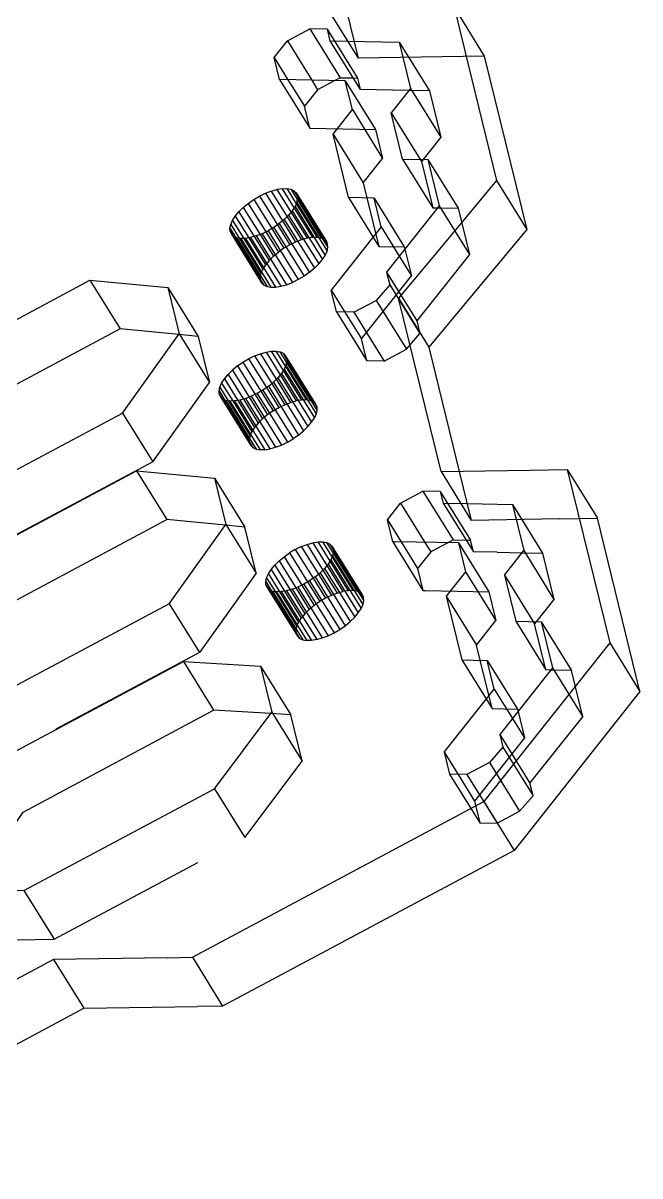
# Model space of a CAD drawing. Header units: millimetres. Extents: x -0.4 to 72.2, y -66.2 to 28.8.
# Drawn here: x 48.08 to 72.16, y -55.06 to -10.07 of the extents above; entities that cross this region are included whole.
import ezdxf

# ---------------------------------------------------------------- set-up
doc = ezdxf.new("R2010")
doc.units = ezdxf.units.MM
doc.linetypes.add('HIDDEN', pattern=[9.525, 6.35, -3.175])
doc.layers.get('0').update_dxf_attribs({"color": 253, "lineweight": 70, "true_color": 0x8faf8f})
doc.layers.add('Hidden', color=98, linetype='HIDDEN', lineweight=70, true_color=0x054805)

msp = doc.modelspace()

# ---------------------------------------------------------------- linework, layer by layer
at = {"color": 98, "lineweight": -3, "true_color": 0x054805}
for p, q in [((64.903, -9.458), (66.083, -11.359)), ((64.903, -9.458), (66.559, -16.222)), ((58.397, -10.771), (59.272, -10.303)), ((59.272, -10.303), (60.452, -12.205)), ((59.948, -10.316), (59.272, -10.303)), ((59.948, -10.316), (60.059, -10.767)), ((57.883, -11.419), (58.397, -10.771)), ((58.397, -10.771), (59.346, -12.299)), ((60.059, -10.767), (61.238, -12.668)), ((60.059, -10.767), (62.763, -10.817)), ((62.763, -10.817), (63.205, -12.621)), ((57.883, -11.419), (58.418, -12.282)), ((58.093, -12.276), (57.883, -11.419)), ((66.083, -11.359), (67.739, -18.123)), ((60.659, -12.323), (58.093, -12.276)), ((60.452, -12.205), (60.244, -12.315)), ((60.452, -12.205), (60.957, -12.214)), ((60.659, -12.323), (61.839, -14.224)), ((60.935, -13.451), (60.659, -12.323)), ((63.139, -12.703), (61.238, -12.668)), ((63.205, -12.621), (62.449, -13.573)), ((60.179, -14.403), (60.935, -13.451)), ((60.935, -13.451), (62.115, -15.352)), ((62.89, -15.377), (62.449, -13.573)), ((61.839, -14.224), (62.115, -15.352)), ((60.179, -14.403), (61.359, -16.305)), ((60.787, -16.884), (60.179, -14.403)), ((61.359, -16.305), (62.115, -15.352)), ((62.89, -15.377), (64.07, -17.279)), ((62.89, -15.377), (63.884, -15.396)), ((63.884, -15.396), (64.326, -17.199)), ((57.541, -16.716), (57.758, -16.633)), ((57.758, -16.633), (57.77, -16.629)), ((57.77, -16.629), (57.989, -16.568)), ((57.77, -16.629), (58.39, -17.628)), ((58.193, -16.536), (57.989, -16.568)), ((57.989, -16.568), (58.542, -17.458)), ((58.193, -16.536), (58.375, -16.533)), ((58.193, -16.536), (58.661, -17.289)), ((58.375, -16.533), (58.744, -17.127)), ((58.375, -16.533), (58.53, -16.559)), ((58.53, -16.559), (58.788, -16.975)), ((58.53, -16.559), (58.653, -16.614)), ((58.653, -16.614), (58.791, -16.837)), ((58.653, -16.614), (58.74, -16.697)), ((61.359, -16.305), (61.504, -16.897)), ((66.559, -16.222), (64.266, -18.977)), ((66.559, -16.222), (67.739, -18.123)), ((56.872, -17.108), (57.086, -16.96)), ((57.086, -16.96), (57.311, -16.828)), ((57.086, -16.96), (57.79, -18.094)), ((57.311, -16.828), (57.541, -16.716)), ((57.311, -16.828), (58.008, -17.951)), ((57.541, -16.716), (58.21, -17.794)), ((58.766, -17.077), (58.696, -17.236)), ((58.74, -16.697), (58.789, -16.803)), ((58.766, -17.077), (58.798, -16.932)), ((58.789, -16.803), (58.798, -16.932)), ((61.78, -16.902), (60.787, -16.884)), ((61.78, -16.902), (62.96, -18.803)), ((62.056, -18.029), (61.78, -16.902)), ((56.365, -17.606), (56.506, -17.437)), ((56.506, -17.437), (56.677, -17.269)), ((56.506, -17.437), (57.105, -18.401)), ((56.677, -17.269), (56.872, -17.108)), ((56.677, -17.269), (57.331, -18.323)), ((56.872, -17.108), (57.562, -18.22)), ((58.588, -17.402), (58.447, -17.572)), ((58.696, -17.236), (58.588, -17.402)), ((64.326, -17.199), (62.268, -19.793)), ((64.07, -17.279), (64.26, -17.282)), ((56.156, -18.077), (56.187, -17.931)), ((56.187, -17.931), (56.258, -17.773)), ((56.187, -17.931), (56.519, -18.466)), ((56.258, -17.773), (56.365, -17.606)), ((56.258, -17.773), (56.693, -18.474)), ((56.365, -17.606), (56.89, -18.452)), ((58.07, -17.908), (57.868, -18.049)), ((58.07, -17.908), (58.081, -17.9)), ((58.276, -17.74), (58.081, -17.9)), ((58.447, -17.572), (58.276, -17.74)), ((56.165, -18.205), (56.156, -18.077)), ((56.156, -18.077), (56.373, -18.427)), ((56.165, -18.205), (56.213, -18.312)), ((56.165, -18.205), (56.256, -18.352)), ((56.213, -18.312), (56.3, -18.394)), ((56.3, -18.394), (56.423, -18.449)), ((56.964, -18.44), (56.76, -18.473)), ((57.184, -18.38), (56.964, -18.44)), ((57.412, -18.292), (57.184, -18.38)), ((57.642, -18.181), (57.412, -18.292)), ((57.868, -18.049), (57.642, -18.181)), ((62.056, -18.029), (60.104, -20.49)), ((62.056, -18.029), (62.763, -19.169)), ((67.739, -18.123), (65.446, -20.878)), ((56.578, -18.476), (56.423, -18.449)), ((56.76, -18.473), (56.578, -18.476)), ((62.96, -18.803), (62.982, -18.893)), ((64.266, -18.977), (62.738, -20.813)), ((62.268, -19.793), (62.39, -20.289)), ((43.261, -24.078), (50.696, -20.107)), ((50.696, -20.107), (53.734, -20.396)), ((50.696, -20.107), (51.875, -22.008)), ((53.734, -20.396), (54.175, -22.2)), ((60.104, -20.49), (60.639, -21.353)), ((60.314, -21.347), (60.104, -20.49)), ((62.39, -20.289), (61.865, -20.892)), ((60.99, -21.36), (61.865, -20.892)), ((62.738, -20.813), (63.918, -22.714)), ((64.394, -27.577), (62.738, -20.813)), ((65.446, -20.878), (63.918, -22.714)), ((60.99, -21.36), (60.314, -21.347)), ((51.875, -22.008), (44.441, -25.979)), ((54.157, -22.225), (51.875, -22.008)), ((51.965, -25.293), (54.175, -22.2)), ((57.345, -22.975), (57.565, -22.914)), ((57.565, -22.914), (57.769, -22.881)), ((57.565, -22.914), (58.117, -23.804)), ((57.769, -22.881), (57.951, -22.878)), ((57.769, -22.881), (58.236, -23.635)), ((57.951, -22.878), (58.32, -23.473)), ((57.951, -22.878), (58.106, -22.905)), ((58.106, -22.905), (58.364, -23.321)), ((58.228, -22.96), (58.106, -22.905)), ((63.918, -22.714), (65.105, -27.566)), ((56.448, -23.454), (56.661, -23.306)), ((56.661, -23.306), (56.887, -23.174)), ((56.661, -23.306), (57.365, -24.44)), ((56.887, -23.174), (57.117, -23.062)), ((56.887, -23.174), (57.584, -24.297)), ((57.117, -23.062), (57.345, -22.975)), ((57.117, -23.062), (57.786, -24.14)), ((57.345, -22.975), (57.965, -23.974)), ((58.228, -22.96), (58.367, -23.183)), ((58.228, -22.96), (58.316, -23.042)), ((58.316, -23.042), (58.364, -23.149)), ((58.373, -23.277), (58.342, -23.423)), ((58.364, -23.149), (58.373, -23.277)), ((55.941, -23.952), (56.082, -23.782)), ((56.082, -23.782), (56.253, -23.615)), ((56.082, -23.782), (56.681, -24.747)), ((56.448, -23.454), (56.253, -23.615)), ((56.253, -23.615), (56.907, -24.669)), ((56.448, -23.454), (57.137, -24.565)), ((58.164, -23.748), (58.022, -23.918)), ((58.271, -23.581), (58.164, -23.748)), ((58.342, -23.423), (58.271, -23.581)), ((55.731, -24.423), (55.763, -24.277)), ((55.763, -24.277), (55.833, -24.119)), ((55.763, -24.277), (56.094, -24.812)), ((55.833, -24.119), (55.941, -23.952)), ((55.833, -24.119), (56.268, -24.82)), ((55.941, -23.952), (56.466, -24.798)), ((57.657, -24.246), (57.443, -24.395)), ((57.657, -24.246), (57.852, -24.086)), ((58.022, -23.918), (57.852, -24.086)), ((55.74, -24.551), (55.731, -24.423)), ((55.731, -24.423), (55.948, -24.773)), ((55.74, -24.551), (55.789, -24.658)), ((55.74, -24.551), (55.831, -24.698)), ((55.876, -24.74), (55.789, -24.658)), ((55.999, -24.795), (55.876, -24.74)), ((56.759, -24.725), (56.54, -24.786)), ((56.759, -24.725), (56.987, -24.638)), ((57.218, -24.527), (56.987, -24.638)), ((57.443, -24.395), (57.218, -24.527)), ((56.154, -24.822), (55.999, -24.795)), ((56.336, -24.819), (56.154, -24.822)), ((56.54, -24.786), (56.336, -24.819)), ((44.53, -29.264), (51.965, -25.293)), ((45.082, -31.519), (52.517, -27.547)), ((52.517, -27.547), (55.555, -27.837)), ((52.517, -27.547), (53.697, -29.449)), ((55.555, -27.837), (55.997, -29.64)), ((64.394, -27.577), (67.842, -27.52)), ((67.842, -27.52), (69.319, -27.496)), ((69.319, -27.496), (70.499, -29.397)), ((69.319, -27.496), (70.975, -34.26)), ((62.814, -28.809), (63.688, -28.341)), ((63.688, -28.341), (64.868, -30.243)), ((64.364, -28.354), (63.688, -28.341)), ((64.364, -28.354), (64.475, -28.805)), ((62.299, -29.457), (62.814, -28.809)), ((62.814, -28.809), (63.762, -30.337)), ((64.475, -28.805), (65.655, -30.706)), ((64.475, -28.805), (65.405, -28.822)), ((65.405, -28.822), (67.179, -28.855)), ((67.179, -28.855), (67.621, -30.659)), ((46.262, -33.42), (53.697, -29.449)), ((55.979, -29.666), (53.697, -29.449)), ((53.787, -32.733), (55.997, -29.64)), ((62.299, -29.457), (62.835, -30.32)), ((62.509, -30.314), (62.299, -29.457)), ((72.155, -36.161), (70.499, -29.397)), ((58.708, -30.614), (58.939, -30.503)), ((58.939, -30.503), (59.167, -30.415)), ((58.939, -30.503), (59.607, -31.581)), ((59.167, -30.415), (59.387, -30.355)), ((59.167, -30.415), (59.787, -31.415)), ((59.387, -30.355), (59.59, -30.322)), ((59.387, -30.355), (59.939, -31.245)), ((59.59, -30.322), (59.773, -30.319)), ((59.59, -30.322), (60.058, -31.076)), ((59.773, -30.319), (60.141, -30.913)), ((59.773, -30.319), (59.927, -30.346)), ((59.927, -30.346), (60.185, -30.762)), ((59.927, -30.346), (60.05, -30.401)), ((60.05, -30.401), (60.188, -30.623)), ((60.137, -30.483), (60.05, -30.401)), ((60.137, -30.483), (60.186, -30.59)), ((60.186, -30.59), (60.195, -30.718)), ((62.609, -30.316), (62.509, -30.314)), ((65.075, -30.361), (62.609, -30.316)), ((64.868, -30.243), (64.661, -30.353)), ((64.868, -30.243), (65.373, -30.252)), ((65.075, -30.361), (66.255, -32.262)), ((65.075, -30.361), (65.351, -31.489)), ((58.074, -31.055), (58.27, -30.895)), ((58.27, -30.895), (58.483, -30.746)), ((58.27, -30.895), (58.959, -32.006)), ((58.708, -30.614), (58.483, -30.746)), ((58.483, -30.746), (59.187, -31.881)), ((58.708, -30.614), (59.405, -31.738)), ((60.093, -31.022), (59.985, -31.189)), ((60.163, -30.864), (60.093, -31.022)), ((60.195, -30.718), (60.163, -30.864)), ((66.585, -30.723), (65.655, -30.706)), ((66.585, -30.723), (67.555, -30.741)), ((66.865, -31.612), (67.621, -30.659)), ((57.655, -31.56), (57.762, -31.393)), ((57.762, -31.393), (57.904, -31.223)), ((57.762, -31.393), (58.287, -32.239)), ((58.074, -31.055), (57.904, -31.223)), ((57.904, -31.223), (58.502, -32.188)), ((58.074, -31.055), (58.729, -32.11)), ((59.844, -31.359), (59.673, -31.526)), ((59.985, -31.189), (59.844, -31.359)), ((65.351, -31.489), (64.596, -32.441)), ((65.351, -31.489), (66.531, -33.39)), ((57.553, -31.864), (57.584, -31.718)), ((57.562, -31.992), (57.553, -31.864)), ((57.553, -31.864), (57.77, -32.213)), ((57.584, -31.718), (57.655, -31.56)), ((57.584, -31.718), (57.916, -32.252)), ((57.655, -31.56), (58.09, -32.261)), ((59.265, -31.835), (59.04, -31.967)), ((59.478, -31.687), (59.265, -31.835)), ((59.478, -31.687), (59.673, -31.526)), ((66.865, -31.612), (67.307, -33.415)), ((57.611, -32.098), (57.562, -31.992)), ((57.562, -31.992), (57.653, -32.139)), ((57.698, -32.181), (57.611, -32.098)), ((57.698, -32.181), (57.82, -32.236)), ((57.82, -32.236), (57.975, -32.263)), ((58.157, -32.259), (57.975, -32.263)), ((58.361, -32.227), (58.157, -32.259)), ((58.581, -32.166), (58.361, -32.227)), ((58.581, -32.166), (58.809, -32.079)), ((59.04, -31.967), (58.809, -32.079)), ((66.255, -32.262), (66.531, -33.39)), ((53.787, -32.733), (46.352, -36.705)), ((64.596, -32.441), (65.775, -34.343)), ((64.596, -32.441), (65.203, -34.922)), ((65.775, -34.343), (66.531, -33.39)), ((67.307, -33.415), (68.487, -35.317)), ((67.307, -33.415), (68.3, -33.434)), ((68.3, -33.434), (68.742, -35.238)), ((65.92, -34.935), (65.775, -34.343)), ((70.975, -34.26), (66.063, -40.454)), ((70.975, -34.26), (72.155, -36.161)), ((46.904, -38.959), (54.339, -34.988)), ((54.339, -34.988), (55.519, -36.889)), ((54.339, -34.988), (57.35, -35.165)), ((65.203, -34.922), (65.664, -34.93)), ((65.664, -34.93), (66.196, -34.94)), ((66.196, -34.94), (67.376, -36.841)), ((66.472, -36.067), (66.196, -34.94)), ((57.35, -35.165), (57.791, -36.968)), ((68.742, -35.238), (66.685, -37.831)), ((68.677, -35.32), (68.487, -35.317)), ((64.52, -38.528), (66.472, -36.067)), ((66.472, -36.067), (67.18, -37.207)), ((72.155, -36.161), (67.243, -42.355)), ((48.084, -40.861), (55.519, -36.889)), ((57.752, -37.02), (55.519, -36.889)), ((67.376, -36.841), (67.398, -36.931)), ((55.554, -39.948), (57.791, -36.968)), ((66.685, -37.831), (66.806, -38.328)), ((64.52, -38.528), (65.056, -39.391)), ((64.52, -38.528), (64.73, -39.385)), ((66.806, -38.328), (66.281, -38.93)), ((66.281, -38.93), (65.406, -39.398)), ((65.406, -39.398), (64.73, -39.385)), ((48.119, -43.92), (55.554, -39.948)), ((54.692, -46.528), (66.063, -40.454)), ((66.063, -40.454), (67.243, -42.355)), ((46.993, -42.463), (48.084, -40.861)), ((67.243, -42.355), (55.872, -48.429)), ((48.119, -43.92), (46.641, -43.944)), ((49.274, -46.617), (37.028, -53.159)), ((53.707, -46.544), (49.274, -46.617)), ((49.274, -46.617), (50.454, -48.519)), ((53.707, -46.544), (54.692, -46.528)), ((54.692, -46.528), (55.872, -48.429)), ((38.208, -55.06), (50.454, -48.519)), ((50.454, -48.519), (54.886, -48.445)), ((55.872, -48.429), (54.886, -48.445))]:
    msp.add_line(p, q, dxfattribs=at)
at = {"layer": 'Hidden', "lineweight": -3}
for p, q in [((59.977, -9.539), (61.157, -11.441)), ((60.689, -9.528), (61.157, -11.441)), ((59.948, -10.316), (61.128, -12.217)), ((62.763, -10.817), (63.943, -12.718)), ((66.083, -11.359), (61.157, -11.441)), ((58.093, -12.276), (59.273, -14.177)), ((58.418, -12.282), (59.063, -13.32)), ((59.346, -12.299), (59.577, -12.672)), ((60.244, -12.315), (59.577, -12.672)), ((60.957, -12.214), (61.128, -12.217)), ((61.128, -12.217), (61.238, -12.668)), ((59.577, -12.672), (59.063, -13.32)), ((63.943, -12.718), (63.139, -12.703)), ((63.205, -12.621), (64.384, -14.522)), ((63.943, -12.718), (64.384, -14.522)), ((59.273, -14.177), (59.063, -13.32)), ((62.449, -13.573), (63.629, -15.475)), ((59.273, -14.177), (61.839, -14.224)), ((64.384, -14.522), (63.629, -15.475)), ((63.629, -15.475), (64.07, -17.279)), ((63.884, -15.396), (65.064, -17.297)), ((58.74, -16.697), (59.92, -18.598)), ((58.766, -17.077), (59.946, -18.978)), ((58.788, -16.975), (59.71, -18.46)), ((58.789, -16.803), (59.969, -18.705)), ((58.791, -16.837), (59.833, -18.516)), ((58.798, -16.932), (59.977, -18.833)), ((60.787, -16.884), (61.966, -18.785)), ((61.504, -16.897), (61.966, -18.785)), ((58.542, -17.458), (59.169, -18.469)), ((58.588, -17.402), (59.768, -19.303)), ((58.661, -17.289), (59.373, -18.437)), ((58.696, -17.236), (59.876, -19.137)), ((58.744, -17.127), (59.555, -18.434)), ((64.26, -17.282), (65.064, -17.297)), ((64.326, -17.199), (65.505, -19.101)), ((65.064, -17.297), (65.505, -19.101)), ((58.008, -17.951), (58.491, -18.729)), ((58.081, -17.9), (59.261, -19.801)), ((58.21, -17.794), (58.721, -18.618)), ((58.276, -17.74), (59.456, -19.641)), ((58.39, -17.628), (58.95, -18.53)), ((58.447, -17.572), (59.627, -19.473)), ((56.213, -18.312), (57.393, -20.213)), ((56.256, -18.352), (57.344, -20.106)), ((56.3, -18.394), (57.48, -20.295)), ((56.373, -18.427), (57.336, -19.978)), ((56.964, -18.44), (58.144, -20.342)), ((57.105, -18.401), (57.686, -19.338)), ((57.184, -18.38), (58.363, -20.281)), ((57.331, -18.323), (57.857, -19.17)), ((57.412, -18.292), (58.592, -20.193)), ((57.562, -18.22), (58.052, -19.01)), ((57.642, -18.181), (58.822, -20.082)), ((57.79, -18.094), (58.266, -18.861)), ((57.868, -18.049), (59.047, -19.95)), ((59.373, -18.437), (59.169, -18.469)), ((59.555, -18.434), (59.373, -18.437)), ((59.71, -18.46), (59.555, -18.434)), ((56.423, -18.449), (57.603, -20.351)), ((56.519, -18.466), (57.367, -19.833)), ((56.578, -18.476), (57.758, -20.377)), ((56.693, -18.474), (57.437, -19.674)), ((56.76, -18.473), (57.94, -20.374)), ((56.89, -18.452), (57.545, -19.508)), ((58.266, -18.861), (58.052, -19.01)), ((58.491, -18.729), (58.266, -18.861)), ((58.721, -18.618), (58.491, -18.729)), ((58.938, -18.535), (58.721, -18.618)), ((58.95, -18.53), (58.938, -18.535)), ((59.169, -18.469), (58.95, -18.53)), ((59.833, -18.516), (59.71, -18.46)), ((59.92, -18.598), (59.833, -18.516)), ((59.92, -18.598), (59.969, -18.705)), ((59.946, -18.978), (59.977, -18.833)), ((59.977, -18.833), (59.969, -18.705)), ((61.966, -18.785), (62.96, -18.803)), ((62.982, -18.893), (63.236, -19.931)), ((57.686, -19.338), (57.545, -19.508)), ((57.686, -19.338), (57.857, -19.17)), ((57.857, -19.17), (58.052, -19.01)), ((59.627, -19.473), (59.768, -19.303)), ((59.768, -19.303), (59.876, -19.137)), ((59.876, -19.137), (59.946, -18.978)), ((62.763, -19.169), (63.236, -19.931)), ((65.505, -19.101), (63.448, -21.694)), ((57.437, -19.674), (57.367, -19.833)), ((57.545, -19.508), (57.437, -19.674)), ((59.456, -19.641), (59.261, -19.801)), ((59.456, -19.641), (59.627, -19.473)), ((62.268, -19.793), (63.448, -21.694)), ((57.367, -19.833), (57.336, -19.978)), ((57.336, -19.978), (57.344, -20.106)), ((57.344, -20.106), (57.393, -20.213)), ((57.48, -20.295), (57.393, -20.213)), ((58.363, -20.281), (58.592, -20.193)), ((58.822, -20.082), (58.592, -20.193)), ((59.047, -19.95), (58.822, -20.082)), ((59.25, -19.809), (59.047, -19.95)), ((59.261, -19.801), (59.25, -19.809)), ((61.284, -22.392), (63.236, -19.931)), ((53.734, -20.396), (54.914, -22.297)), ((57.48, -20.295), (57.603, -20.351)), ((57.603, -20.351), (57.758, -20.377)), ((57.758, -20.377), (57.94, -20.374)), ((57.94, -20.374), (58.144, -20.342)), ((58.144, -20.342), (58.363, -20.281)), ((62.39, -20.289), (63.57, -22.191)), ((61.865, -20.892), (63.044, -22.794)), ((60.314, -21.347), (61.494, -23.248)), ((60.639, -21.353), (61.284, -22.392)), ((60.99, -21.36), (62.17, -23.261)), ((63.448, -21.694), (63.57, -22.191)), ((54.914, -22.297), (54.157, -22.225)), ((54.175, -22.2), (55.355, -24.101)), ((54.914, -22.297), (55.355, -24.101)), ((61.494, -23.248), (61.284, -22.392)), ((63.044, -22.794), (63.57, -22.191)), ((62.17, -23.261), (63.044, -22.794)), ((58.316, -23.042), (59.495, -24.944)), ((58.364, -23.149), (59.544, -25.051)), ((58.364, -23.321), (59.285, -24.806)), ((58.367, -23.183), (59.408, -24.861)), ((58.373, -23.277), (59.553, -25.179)), ((62.17, -23.261), (61.494, -23.248)), ((58.117, -23.804), (58.745, -24.815)), ((58.164, -23.748), (59.344, -25.649)), ((58.236, -23.635), (58.948, -24.783)), ((58.271, -23.581), (59.451, -25.483)), ((58.32, -23.473), (59.131, -24.78)), ((58.342, -23.423), (59.522, -25.324)), ((53.145, -27.194), (55.355, -24.101)), ((57.657, -24.246), (58.836, -26.147)), ((57.786, -24.14), (58.297, -24.964)), ((57.852, -24.086), (59.031, -25.987)), ((57.965, -23.974), (58.525, -24.876)), ((58.022, -23.918), (59.202, -25.819)), ((55.789, -24.658), (56.969, -26.559)), ((55.831, -24.698), (56.92, -26.452)), ((55.876, -24.74), (57.056, -26.641)), ((56.759, -24.725), (57.939, -26.627)), ((56.907, -24.669), (57.433, -25.516)), ((56.987, -24.638), (58.167, -26.539)), ((57.137, -24.565), (57.628, -25.355)), ((57.218, -24.527), (58.398, -26.428)), ((57.365, -24.44), (57.841, -25.207)), ((57.443, -24.395), (58.623, -26.296)), ((57.584, -24.297), (58.066, -25.075)), ((55.948, -24.773), (56.911, -26.324)), ((55.999, -24.795), (57.179, -26.697)), ((56.094, -24.812), (56.942, -26.179)), ((56.154, -24.822), (57.333, -26.723)), ((56.268, -24.82), (57.013, -26.02)), ((56.336, -24.819), (57.515, -26.72)), ((56.466, -24.798), (57.12, -25.853)), ((56.54, -24.786), (57.719, -26.688)), ((56.681, -24.747), (57.262, -25.684)), ((57.841, -25.207), (58.066, -25.075)), ((58.066, -25.075), (58.297, -24.964)), ((58.297, -24.964), (58.525, -24.876)), ((58.525, -24.876), (58.745, -24.815)), ((58.948, -24.783), (58.745, -24.815)), ((59.131, -24.78), (58.948, -24.783)), ((59.285, -24.806), (59.131, -24.78)), ((59.408, -24.861), (59.285, -24.806)), ((59.495, -24.944), (59.408, -24.861)), ((59.495, -24.944), (59.544, -25.051)), ((59.553, -25.179), (59.522, -25.324)), ((59.544, -25.051), (59.553, -25.179)), ((51.965, -25.293), (53.145, -27.194)), ((57.433, -25.516), (57.262, -25.684)), ((57.628, -25.355), (57.433, -25.516)), ((57.841, -25.207), (57.628, -25.355)), ((59.344, -25.649), (59.451, -25.483)), ((59.522, -25.324), (59.451, -25.483)), ((56.942, -26.179), (57.013, -26.02)), ((57.12, -25.853), (57.013, -26.02)), ((57.262, -25.684), (57.12, -25.853)), ((58.836, -26.147), (59.031, -25.987)), ((59.031, -25.987), (59.202, -25.819)), ((59.202, -25.819), (59.344, -25.649)), ((56.942, -26.179), (56.911, -26.324)), ((56.911, -26.324), (56.92, -26.452)), ((56.92, -26.452), (56.969, -26.559)), ((57.939, -26.627), (58.167, -26.539)), ((58.167, -26.539), (58.398, -26.428)), ((58.398, -26.428), (58.623, -26.296)), ((58.836, -26.147), (58.623, -26.296)), ((56.969, -26.559), (57.056, -26.641)), ((57.056, -26.641), (57.179, -26.697)), ((57.179, -26.697), (57.333, -26.723)), ((57.515, -26.72), (57.333, -26.723)), ((57.515, -26.72), (57.719, -26.688)), ((57.719, -26.688), (57.939, -26.627)), ((53.145, -27.194), (45.71, -31.165)), ((55.555, -27.837), (56.735, -29.738)), ((64.394, -27.577), (65.574, -29.479)), ((65.105, -27.566), (65.574, -29.479)), ((64.364, -28.354), (65.544, -30.255)), ((67.179, -28.855), (68.359, -30.756)), ((56.735, -29.738), (55.979, -29.666)), ((55.997, -29.64), (57.177, -31.542)), ((69.021, -29.422), (65.574, -29.479)), ((69.021, -29.422), (70.499, -29.397)), ((57.177, -31.542), (56.735, -29.738)), ((60.137, -30.483), (61.317, -32.384)), ((60.186, -30.59), (61.366, -32.491)), ((62.509, -30.314), (63.689, -32.215)), ((62.835, -30.32), (63.479, -31.358)), ((63.762, -30.337), (63.994, -30.71)), ((64.661, -30.353), (63.994, -30.71)), ((65.373, -30.252), (65.544, -30.255)), ((65.655, -30.706), (65.544, -30.255)), ((60.093, -31.022), (61.273, -32.923)), ((60.141, -30.913), (60.952, -32.22)), ((60.163, -30.864), (61.343, -32.765)), ((60.185, -30.762), (61.107, -32.247)), ((60.188, -30.623), (61.23, -32.302)), ((60.195, -30.718), (61.375, -32.619)), ((63.994, -30.71), (63.479, -31.358)), ((67.555, -30.741), (68.359, -30.756)), ((67.621, -30.659), (68.801, -32.56)), ((68.359, -30.756), (68.801, -32.56)), ((59.787, -31.415), (60.347, -32.317)), ((59.844, -31.359), (61.024, -33.26)), ((59.939, -31.245), (60.566, -32.256)), ((59.985, -31.189), (61.165, -33.09)), ((60.058, -31.076), (60.77, -32.223)), ((63.479, -31.358), (63.689, -32.215)), ((57.177, -31.542), (54.967, -34.634)), ((59.187, -31.881), (59.663, -32.648)), ((59.265, -31.835), (60.445, -33.736)), ((59.405, -31.738), (59.888, -32.516)), ((59.478, -31.687), (60.658, -33.588)), ((59.607, -31.581), (60.118, -32.404)), ((59.673, -31.526), (60.853, -33.427)), ((66.865, -31.612), (68.045, -33.513)), ((57.611, -32.098), (58.79, -34)), ((57.653, -32.139), (58.742, -33.893)), ((57.698, -32.181), (58.877, -34.082)), ((57.77, -32.213), (58.733, -33.765)), ((57.82, -32.236), (59, -34.137)), ((57.916, -32.252), (58.764, -33.619)), ((57.975, -32.263), (59.155, -34.164)), ((58.09, -32.261), (58.835, -33.461)), ((58.157, -32.259), (59.337, -34.161)), ((58.287, -32.239), (58.942, -33.294)), ((58.361, -32.227), (59.541, -34.128)), ((58.502, -32.188), (59.083, -33.124)), ((58.581, -32.166), (59.761, -34.067)), ((58.729, -32.11), (59.254, -32.957)), ((58.809, -32.079), (59.989, -33.98)), ((58.959, -32.006), (59.449, -32.796)), ((59.04, -31.967), (60.219, -33.868)), ((60.347, -32.317), (60.118, -32.404)), ((60.347, -32.317), (60.566, -32.256)), ((60.77, -32.223), (60.566, -32.256)), ((60.952, -32.22), (60.77, -32.223)), ((61.107, -32.247), (60.952, -32.22)), ((61.23, -32.302), (61.107, -32.247)), ((61.317, -32.384), (61.23, -32.302)), ((61.366, -32.491), (61.317, -32.384)), ((63.689, -32.215), (63.789, -32.217)), ((63.789, -32.217), (66.255, -32.262)), ((53.787, -32.733), (54.967, -34.634)), ((59.449, -32.796), (59.254, -32.957)), ((59.663, -32.648), (59.449, -32.796)), ((59.888, -32.516), (59.663, -32.648)), ((60.118, -32.404), (59.888, -32.516)), ((61.343, -32.765), (61.273, -32.923)), ((61.343, -32.765), (61.375, -32.619)), ((61.375, -32.619), (61.366, -32.491)), ((68.801, -32.56), (68.045, -33.513)), ((59.083, -33.124), (58.942, -33.294)), ((59.254, -32.957), (59.083, -33.124)), ((60.853, -33.427), (61.024, -33.26)), ((61.024, -33.26), (61.165, -33.09)), ((61.165, -33.09), (61.273, -32.923)), ((58.733, -33.765), (58.764, -33.619)), ((58.764, -33.619), (58.835, -33.461)), ((58.835, -33.461), (58.942, -33.294)), ((60.219, -33.868), (60.445, -33.736)), ((60.445, -33.736), (60.658, -33.588)), ((60.658, -33.588), (60.853, -33.427)), ((68.487, -35.317), (68.045, -33.513)), ((68.3, -33.434), (69.48, -35.335)), ((58.733, -33.765), (58.742, -33.893)), ((58.742, -33.893), (58.79, -34)), ((58.79, -34), (58.877, -34.082)), ((58.877, -34.082), (59, -34.137)), ((59, -34.137), (59.155, -34.164)), ((59.337, -34.161), (59.155, -34.164)), ((59.541, -34.128), (59.337, -34.161)), ((59.541, -34.128), (59.761, -34.067)), ((59.761, -34.067), (59.989, -33.98)), ((59.989, -33.98), (60.219, -33.868)), ((54.967, -34.634), (47.532, -38.606)), ((65.203, -34.922), (66.383, -36.823)), ((66.383, -36.823), (65.92, -34.935)), ((57.35, -35.165), (58.529, -37.066)), ((69.48, -35.335), (68.677, -35.32)), ((68.742, -35.238), (69.922, -37.139)), ((69.922, -37.139), (69.48, -35.335)), ((66.383, -36.823), (66.844, -36.831)), ((66.844, -36.831), (67.376, -36.841)), ((58.529, -37.066), (57.752, -37.02)), ((57.791, -36.968), (58.971, -38.87)), ((58.971, -38.87), (58.529, -37.066)), ((67.18, -37.207), (67.652, -37.969)), ((67.398, -36.931), (67.652, -37.969)), ((67.865, -39.732), (69.922, -37.139)), ((67.652, -37.969), (65.7, -40.43)), ((66.685, -37.831), (67.865, -39.732)), ((66.806, -38.328), (67.986, -40.229)), ((56.733, -41.85), (58.971, -38.87)), ((66.281, -38.93), (67.461, -40.832)), ((64.73, -39.385), (65.91, -41.286)), ((65.056, -39.391), (65.7, -40.43)), ((65.406, -39.398), (66.586, -41.299)), ((55.554, -39.948), (56.733, -41.85)), ((67.986, -40.229), (67.865, -39.732)), ((65.7, -40.43), (65.91, -41.286)), ((67.986, -40.229), (67.461, -40.832)), ((66.586, -41.299), (67.461, -40.832)), ((65.91, -41.286), (66.586, -41.299)), ((49.299, -45.821), (56.733, -41.85)), ((48.119, -43.92), (49.299, -45.821)), ((47.821, -45.846), (49.299, -45.821))]:
    msp.add_line(p, q, dxfattribs=at)

doc.saveas('drawing.dxf')
